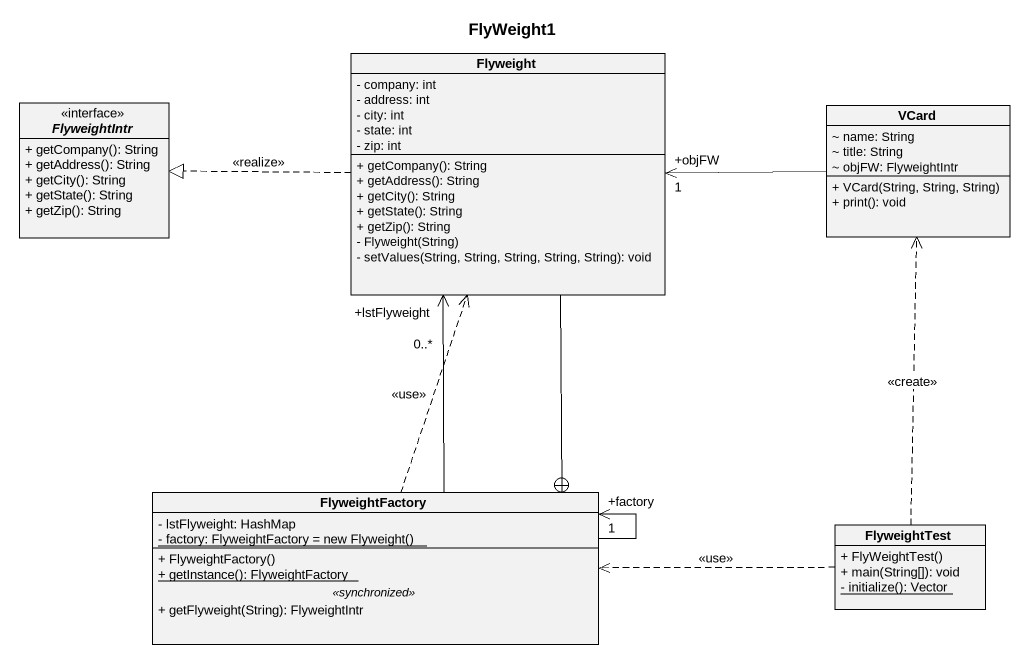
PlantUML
@startuml
title FlyWeight1
hide circle
hide empty members
skinparam classAttributeIconSize 0
class Flyweight {
  - company: int
  - address: int
  - city: int
  - state: int
  - zip: int
  + getCompany(): String
  + getAddress(): String
  + getCity(): String
  + getState(): String
  + getZip(): String
  - Flyweight(String)
  - setValues(String, String, String, String, String): void
}
interface FlyweightIntr {
  + getCompany(): String
  + getAddress(): String
  + getCity(): String
  + getState(): String
  + getZip(): String
}
class VCard {
  ~ name: String
  ~ title: String
  ~ objFW: FlyweightIntr
  + VCard(String, String, String)
  + print(): void
}
class FlyweightFactory {
  - lstFlyweight: HashMap
  {static} {field} - factory: FlyweightFactory = new Flyweight()
  --
  + FlyweightFactory()
  {static} + getInstance(): FlyweightFactory
  .. <<synchronized>> ..
  + getFlyweight(String): FlyweightIntr
}
class FlyweightTest {
  + FlyWeightTest()
  + main(String[]): void
  {static} - initialize(): Vector
}
Flyweight .left.|> FlyweightIntr : <<realize>>
Flyweight --+ FlyweightFactory
VCard -left-> "+objFW\n1" Flyweight
FlyweightFactory -up-> "+lstFlyweight\n0..*" Flyweight
FlyweightFactory .up.> Flyweight : <<use>>
FlyweightFactory --> "+factory\n1" FlyweightFactory
FlyweightTest .up.> VCard : <<create>>
FlyweightTest .left.> FlyweightFactory : <<use>>
@enduml
